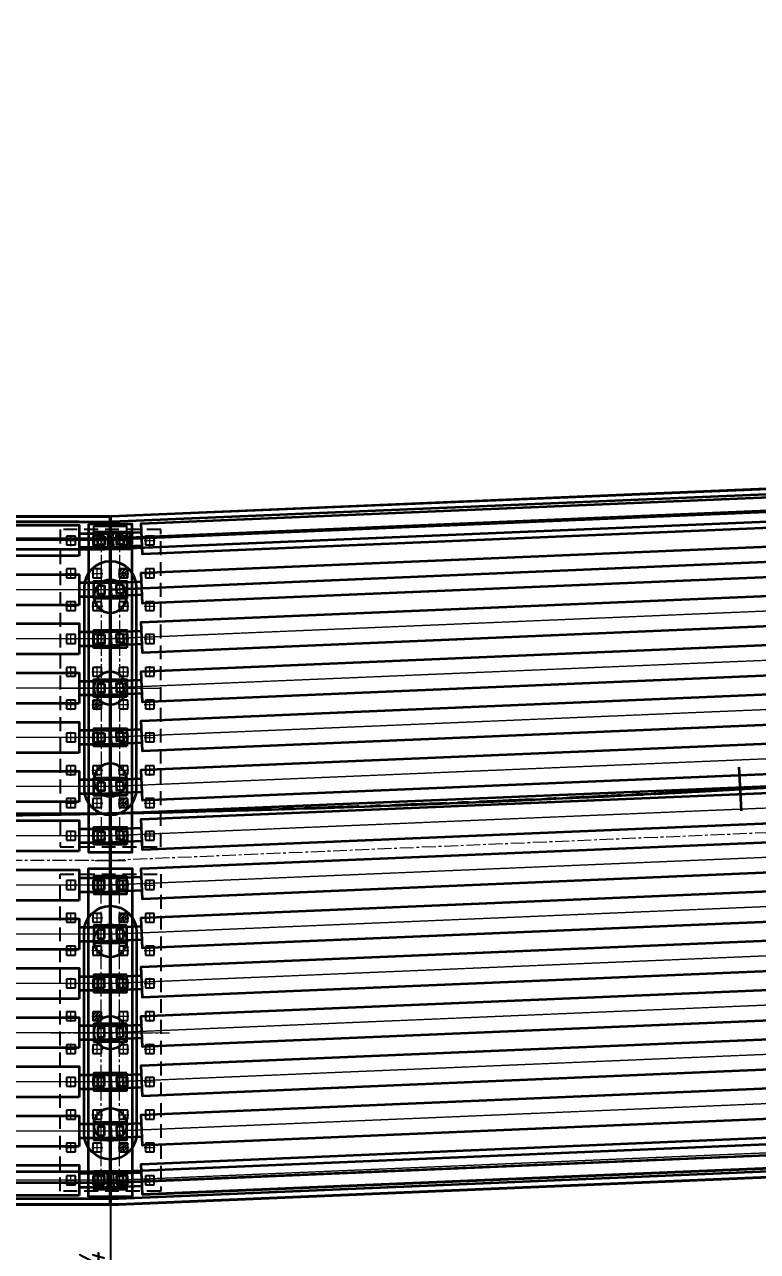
# Model space of a CAD drawing. Header units: millimetres. Extents: x 263685 to 14136308, y -2404013 to 2433772.
# Drawn here: x 6865674 to 6899178, y -490158 to -434065 of the extents above; entities that cross this region are included whole.
import ezdxf
from ezdxf import colors
from ezdxf.entities.mleader import LeaderData, LeaderLine
from ezdxf.math import Vec2, Vec3

# ---------------------------------------------------------------- set-up
doc = ezdxf.new("R2010")
doc.units = ezdxf.units.MM
for name, pattern in [('CENTER', [50.8, 31.75, -6.35, 6.35, -6.35]), ('невидимая', [9.525, 6.35, -3.175]), ('осевая', [2, 1.25, -0.25, 0.25, -0.25])]:
    doc.linetypes.add(name, pattern=pattern)
for name, color, linetype, lineweight in [('1-Бетон', 106, 'Continuous', 35), ('1-Оси', 1, 'CENTER', 20), ('ИС_Выноски', 3, 'Continuous', 18), ('ИС_Ось', 3, 'осевая', 18)]:
    doc.layers.add(name, color=color, linetype=linetype, lineweight=lineweight)
doc.layers.add('_Defpoints', color=8, linetype='Continuous', plot=False)
doc.layers.add('ИС_Невидимая', color=4, linetype='невидимая')
doc.layers.add('Штриховая', color=7, linetype='Continuous')
doc.styles.add('0', font='isocpeur.ttf', dxfattribs={"width": 0.8, "oblique": 15})
doc.styles.add('ISOCPEUR', font='isocpeur.ttf', dxfattribs={"width": 0.8, "oblique": 15, "height": 2.5})
doc.dimstyles.new('М25', dxfattribs={"dimscale": 25, "dimtxt": 2.5, "dimasz": 2, "dimexe": 1, "dimexo": 1, "dimgap": 1, "dimtad": 1, "dimdec": 0, "dimtxsty": '0', "dimblk1": 'OBLIQUE', "dimblk2": 'OBLIQUE', "dimsah": 1, "dimcen": 2.5, "dimdle": 1, "dimclrd": 256, "dimclre": 256, "dimclrt": 256, "dimaunit": 1, "dimadec": 0, "dimazin": 0, "dimtfac": 0.75, "dimtdec": 0, "dimtmove": 1, "dimatfit": 2, "dimldrblk": 'OBLIQUE', "dimfxl": 1, "dimtolj": 1, "dimtzin": 0, "dimlwd": -1, "dimlwe": -1, "dimarcsym": 0})
doc.dimstyles.new('М400нов', dxfattribs={"dimscale": 400, "dimtxt": 2.5, "dimasz": 2, "dimexe": 1, "dimexo": 1, "dimgap": 0.8, "dimtad": 1, "dimdec": 0, "dimzin": 0, "dimdsep": 46, "dimtxsty": '0', "dimblk": 'OBLIQUE', "dimcen": 0.09, "dimdle": 1, "dimclrd": 256, "dimclre": 256, "dimclrt": 256, "dimadec": 4, "dimazin": 0, "dimtfac": 1, "dimtdec": 0, "dimtmove": 1, "dimatfit": 2, "dimfxl": 1, "dimtolj": 1, "dimtzin": 0, "dimlwd": -1, "dimarcsym": 0})
pattern_1 = [(176.87772, (55.16791, 0.97434), (-0.00518798, -0.09510861), [])]
pattern_2 = [(176.87772, (58.8343, 5.87307), (-0.00518798, -0.09510861), [])]
pattern_3 = [(176.87772, (51.01628, -1.1361), (-0.00518798, -0.09510861), [])]

# ---------------------------------------------------------------- blocks, each defined once
blk = doc.blocks.new('_None')
blk = doc.blocks.new('*D295')
at = {"layer": '1-Бетон', "transparency": 16777216}
blk.add_line((6933750, -658489), (6934314, -664008), dxfattribs=at)
blk.add_solid([(6934447, -663994), (6934182, -664022), (6934396, -664804)], dxfattribs=at)
at = {"layer": 'Defpoints', "color": 0, "transparency": 16777216}
for p in [(6853074, 131052), (6934396, -664804)]:
    blk.add_point(p, dxfattribs=at)
at = {"layer": '1-Бетон', "transparency": 16777216, "insert": (6934808, -660767), "char_height": 1000, "attachment_point": 5, "rotation": 275.8344, "style": '0'}
blk.add_mtext('\\A1;R800000', dxfattribs=at)
blk = doc.blocks.new('*U1419')
at = {"layer": 'ИС_Невидимая', "ltscale": 20}
blk.add_lwpolyline([(-0.2, -0.2), (0.2, -0.2), (0.2, 0.2), (-0.2, 0.2), (-0.2, -0.2)], dxfattribs=at)
at = {"layer": 'ИС_Ось', "ltscale": 50}
for points in [[(-0.25, 0), (0.25, 0)], [(0, -0.25), (0, 0.25)]]:
    blk.add_lwpolyline(points, dxfattribs=at)
blk = doc.blocks.new('*U1420')
at = {"color": 0, "linetype": 'ByBlock', "lineweight": -2, "transparency": 16777216}
for p in [(0, 0), (1.2, 0), (2.4, 0), (3.6, 0), (0, -1.5), (1.2, -1.5), (2.4, -1.5), (3.6, -1.5), (0, -3), (1.2, -3), (2.4, -3), (3.6, -3), (0, -4.5), (1.2, -4.5), (2.4, -4.5), (3.6, -4.5), (0, -6), (1.2, -6), (2.4, -6), (3.6, -6), (0, -7.5), (1.2, -7.5), (2.4, -7.5), (3.6, -7.5), (0, -9), (1.2, -9), (2.4, -9), (3.6, -9), (0, -10.5), (1.2, -10.5), (2.4, -10.5), (3.6, -10.5), (0, -12), (1.2, -12), (2.4, -12), (3.6, -12), (0, -13.5), (1.2, -13.5), (2.4, -13.5), (3.6, -13.5)]:
    blk.add_blockref('*U1419', p, dxfattribs=at)
blk = doc.blocks.new('*U1433')
at = {"layer": 'ИС_Невидимая', "ltscale": 20}
blk.add_lwpolyline([(-0.2, -0.2), (0.2, -0.2), (0.2, 0.2), (-0.2, 0.2), (-0.2, -0.2)], dxfattribs=at)
at = {"layer": 'ИС_Ось', "ltscale": 50}
for points in [[(-0.25, 0), (0.25, 0)], [(0, -0.25), (0, 0.25)]]:
    blk.add_lwpolyline(points, dxfattribs=at)
blk = doc.blocks.new('*U1434')
at = {"color": 0, "linetype": 'ByBlock', "lineweight": -2, "transparency": 16777216}
for p in [(0, 0), (1.2, 0), (2.4, 0), (3.6, 0), (0, -1.5), (1.2, -1.5), (2.4, -1.5), (3.6, -1.5), (0, -3), (1.2, -3), (2.4, -3), (3.6, -3), (0, -4.5), (1.2, -4.5), (2.4, -4.5), (3.6, -4.5), (0, -6), (1.2, -6), (2.4, -6), (3.6, -6), (0, -7.5), (1.2, -7.5), (2.4, -7.5), (3.6, -7.5), (0, -9), (1.2, -9), (2.4, -9), (3.6, -9), (0, -10.5), (1.2, -10.5), (2.4, -10.5), (3.6, -10.5), (0, -12), (1.2, -12), (2.4, -12), (3.6, -12), (0, -13.5), (1.2, -13.5), (2.4, -13.5), (3.6, -13.5)]:
    blk.add_blockref('*U1433', p, dxfattribs=at)
blk = doc.blocks.new('св поле кальм пл')
at = {"layer": 'Штриховая'}
h = blk.add_hatch(dxfattribs=at)
h.set_pattern_fill('ANSI31', color=256, scale=0.03)
h.set_pattern_definition(pattern_2)
h.paths.add_polyline_path([(-12.408, 33.801), (-12.675, 34.099), (-12.972, 33.832), (-12.705, 33.534)])
h = blk.add_hatch(dxfattribs=at)
h.set_pattern_fill('ANSI31', color=256, scale=0.03)
h.set_pattern_definition(pattern_1)
h.paths.add_polyline_path([(-16.074, 28.902), (-16.341, 29.2), (-16.639, 28.933), (-16.372, 28.635)])
h = blk.add_hatch(dxfattribs=at)
h.set_pattern_fill('ANSI31', color=256, scale=0.03)
h.set_pattern_definition(pattern_3)
h.paths.add_polyline_path([(-20.226, 26.792), (-20.493, 27.089), (-20.79, 26.822), (-20.523, 26.525)])
h = blk.add_hatch(dxfattribs=at)
h.set_pattern_fill('ANSI31', color=256, scale=0.03)
h.set_pattern_definition(pattern_3)
h.paths.add_polyline_path([(-24.432, 23.02), (-24.699, 23.318), (-24.402, 23.585), (-24.135, 23.287)])
h = blk.add_hatch(dxfattribs=at)
h.set_pattern_fill('ANSI31', color=256, scale=0.03)
h.set_pattern_definition(pattern_1)
h.paths.add_polyline_path([(-26.982, 19.123), (-27.249, 19.42), (-26.951, 19.687), (-26.684, 19.39)])
h = blk.add_hatch(dxfattribs=at)
h.set_pattern_fill('ANSI31', color=256, scale=0.03)
h.set_pattern_definition(pattern_2)
h.paths.add_polyline_path([(-32.251, 16.011), (-32.518, 16.309), (-32.22, 16.576), (-31.953, 16.278)])
at = {"layer": 'ИС_Невидимая', "ltscale": 0.1}
for points in [[(-9.265, 32.992), (-20.061, 23.313), (-23.132, 26.738), (-12.336, 36.417), (-9.265, 32.992)], [(-31.788, 12.799), (-20.992, 22.478), (-24.063, 25.903), (-34.859, 16.224), (-31.788, 12.799)]]:
    blk.add_lwpolyline(points, dxfattribs=at)
at = {"layer": 'ИС_Ось', "color": 1, "ltscale": 500}
blk.add_line((-21.595, 24.087), (-22.529, 25.129), dxfattribs=at)
at = {"layer": 'ИС_Ось', "color": 1, "lineweight": 40, "ltscale": 2, "true_color": 0xff0000, "flags": 128}
blk.add_lwpolyline([(34.634, -46.806, 0.046583), (-64.636, 63.963, 0.046583)], format="xyb", dxfattribs=at)
at = {"layer": 'ИС_Ось', "color": 1, "ltscale": 500}
for points in [[(-10.801, 34.705), (-21.989, 24.674)], [(-14.663, 28.152), (-17.734, 31.577)], [(-33.324, 14.512), (-22.136, 24.542)], [(-26.39, 17.639), (-29.461, 21.064)]]:
    blk.add_lwpolyline(points, dxfattribs=at)
at = {"color": 1, "rotation": 131.8774809}
for name, p in [('*U1434', (-20.023, 24.019)), ('*U1420', (-31.75, 13.505))]:
    blk.add_blockref(name, p, dxfattribs=at)
blk = doc.blocks.new('б33 план')
at = {"layer": '1-Бетон'}
blk.add_lwpolyline([(1400, 700), (31600, 700), (31600, -700), (1400, -700)], close=True, dxfattribs=at)
for points in [[(1400, 310), (0, 310), (0, -310), (1400, -310)], [(31600, 310), (33000, 310), (33000, -310), (31600, -310)]]:
    blk.add_lwpolyline(points, dxfattribs=at)
at = {"layer": 'ИС_Ось', "color": 3, "ltscale": 20}
for points in [[(0, 0), (33000, 0)], [(400, 310), (400, -310)], [(32600, 310), (32600, -310)]]:
    blk.add_lwpolyline(points, dxfattribs=at)
blk = doc.blocks.new('*U1904')
at = {"rotation": 182.4098864728825}
blk.add_blockref('б33 план', (16485, 694), dxfattribs=at)
blk = doc.blocks.new('*U1905')
at = {"layer": '_Defpoints', "color": 0, "linetype": 'ByBlock', "lineweight": -2, "transparency": 16777216}
for p in [(0, 0), (0, -2252), (0, -4504), (0, -6756), (0, -9008), (0, -11260), (0, -13512), (0, -15764), (0, -18016), (0, -20268), (0, -22520), (0, -24772), (0, -27024), (0, -29276)]:
    blk.add_blockref('*U1904', p, dxfattribs=at)
blk = doc.blocks.new('*U1902')
blk.add_blockref('б33 план', (-16500, 0))
blk = doc.blocks.new('*U1903')
at = {"layer": '_Defpoints', "color": 0, "linetype": 'ByBlock', "lineweight": -2, "transparency": 16777216}
for p in [(0, 29250), (0, 27000), (0, 24750), (0, 22500), (0, 20250), (0, 18000), (0, 15750), (0, 13500), (0, 11250), (0, 9000), (0, 6750), (0, 4500), (0, 2250), (0, 0)]:
    blk.add_blockref('*U1902', p, dxfattribs=at)
blk = doc.blocks.new('*U1390')
at = {"layer": '1-Бетон'}
blk.add_circle((0, 0), 750, dxfattribs=at)
blk = doc.blocks.new('*U1391')
at = {"layer": '1-Бетон', "color": 0, "linetype": 'ByBlock', "lineweight": -2, "transparency": 16777216}
for p in [(0, 0), (4200, 0), (8400, 0)]:
    blk.add_blockref('*U1390', p, dxfattribs=at)
blk = doc.blocks.new('*U1386')
at = {"layer": 'ИС_Ось', "ltscale": 500}
blk.add_line((0, -725), (0, 725), dxfattribs=at)
blk = doc.blocks.new('*U1387')
at = {"layer": '1-Бетон', "color": 0, "linetype": 'ByBlock', "lineweight": -2, "transparency": 16777216}
for p in [(0, 0), (2250, 0), (4500, 0), (6750, 0), (9000, 0), (11250, 0), (13500, 0)]:
    blk.add_blockref('*U1386', p, dxfattribs=at)
blk = doc.blocks.new('*U1388')
at = {"layer": 'ИС_Ось', "ltscale": 500}
blk.add_lwpolyline([(0, 500), (0, -1000)], dxfattribs=at)
blk = doc.blocks.new('*U1389')
at = {"color": 0, "linetype": 'ByBlock', "lineweight": -2, "transparency": 16777216}
for p in [(0, 0), (4200, 0), (8400, 0)]:
    blk.add_blockref('*U1388', p, dxfattribs=at)
blk = doc.blocks.new('*U1394')
at = {"layer": '1-Бетон'}
blk.add_circle((0, 0), 750, dxfattribs=at)
blk = doc.blocks.new('*U1395')
at = {"layer": '1-Бетон', "color": 0, "linetype": 'ByBlock', "lineweight": -2, "transparency": 16777216}
for p in [(0, 0), (4200, 0), (8400, 0)]:
    blk.add_blockref('*U1394', p, dxfattribs=at)
blk = doc.blocks.new('*U1392')
at = {"layer": 'ИС_Ось', "ltscale": 500}
blk.add_line((0, -725), (0, 725), dxfattribs=at)
blk = doc.blocks.new('*U1393')
at = {"layer": '1-Бетон', "color": 0, "linetype": 'ByBlock', "lineweight": -2, "transparency": 16777216}
for p in [(0, 0), (2250, 0), (4500, 0), (6750, 0), (9000, 0), (11250, 0), (13500, 0)]:
    blk.add_blockref('*U1392', p, dxfattribs=at)
blk = doc.blocks.new('_OBLIQUE')
at = {"color": 0, "linetype": 'ByBlock', "lineweight": -2}
blk.add_line((0.5, 0.5), (-0.5, -0.5), dxfattribs=at)
blk = doc.blocks.new('*D1918')
at = {"layer": '_Defpoints', "color": 2, "transparency": 16777216}
for p, q in [((6870372, -457017), (6868822, -457017)), ((6868847, -457231), (6868847, -456992)), ((6870347, -457231), (6870347, -456992))]:
    blk.add_line(p, q, dxfattribs=at)
at = {"layer": 'Defpoints', "color": 0, "transparency": 16777216}
for p in [(6868847, -457017), (6868847, -457256), (6870347, -457256)]:
    blk.add_point(p, dxfattribs=at)
at = {"layer": '_Defpoints', "color": 2, "transparency": 16777216, "xscale": 50, "yscale": 50, "zscale": 50}
for p, rotation in [((6868847, -457017), 180.0000242058169), ((6870347, -457017), 2.420581687090361e-05)]:
    blk.add_blockref('_OBLIQUE', p, dxfattribs=dict(at, rotation=rotation))
at = {"layer": '_Defpoints', "color": 2, "transparency": 16777216, "insert": (6869597, -456961), "char_height": 62.5, "attachment_point": 5, "rotation": 0, "style": '0'}
blk.add_mtext('\\A1;1500', dxfattribs=at)
blk = doc.blocks.new('*D1919')
at = {"layer": '_Defpoints', "color": 2, "transparency": 16777216}
for p, q in [((6870372, -457256), (6870495, -457256)), ((6870470, -457231), (6870470, -458081)), ((6870372, -458056), (6870495, -458056))]:
    blk.add_line(p, q, dxfattribs=at)
at = {"layer": 'Defpoints', "color": 0, "transparency": 16777216}
for p in [(6870347, -457256), (6870347, -458056), (6870470, -458056)]:
    blk.add_point(p, dxfattribs=at)
at = {"layer": '_Defpoints', "color": 2, "transparency": 16777216, "xscale": 50, "yscale": 50, "zscale": 50}
for p, rotation in [((6870470, -457256), 90), ((6870470, -458056), 270)]:
    blk.add_blockref('_OBLIQUE', p, dxfattribs=dict(at, rotation=rotation))
at = {"layer": '_Defpoints', "color": 2, "transparency": 16777216, "insert": (6870414, -457656), "char_height": 62.5, "attachment_point": 5, "rotation": 90, "style": '0'}
blk.add_mtext('\\A1;800', dxfattribs=at)
blk = doc.blocks.new('мост план кальмиус')
at = {"layer": 'ИС_Выноски'}
ml = blk.add_multileader_mtext('Standard', dxfattribs=at)
ml.set_content('Ось опоры ОП4 \\PПК 70+71,19', color=256, style='ISOCPEUR')
ml.set_leader_properties(color=256, linetype='ByLayer')
ml.set_arrow_properties(name='NONE')
ml.build(insert=Vec2(0, 0))
ml.multileader.update_dxf_attribs({"text_left_attachment_type": 6, "text_right_attachment_type": 6, "dogleg_length": 0.36, "arrow_head_size": 600, "scale": 200})
ctx = ml.context
ctx.base_point, ctx.scale, ctx.char_height, ctx.arrow_head_size, ctx.landing_gap_size, ctx.plane_origin, ctx.plane_x_axis, ctx.plane_y_axis = Vec3(16523.3, -29240.8), 200, 1200, 600, 125, Vec3(23519, -10788.8), Vec3(0, 1), Vec3(-1, 0)
ctx.left_attachment, ctx.right_attachment, ctx.text_align_type = 6, 6, 1
notes = []
notes.append((ctx, [(1, (1, 1, 0), (16523.3, -19450.7), (0, -1), 161, [(1, [(16523.3, -17624.6)], 0, [])])]))
ctx.mtext.insert, ctx.mtext.text_direction, ctx.mtext.rotation, ctx.mtext.width, ctx.mtext.alignment, ctx.mtext.flow_direction = Vec3(15083.3, -24426.3), Vec3(0, 1), 1.5707963, 10889.447, 2, 5
for ctx, leaders in notes:
    for number, flags, end, landing, length, lines in leaders:
        leader = LeaderData()
        leader.index, (leader.has_last_leader_line, leader.has_dogleg_vector, leader.attachment_direction) = number, flags
        leader.last_leader_point, leader.dogleg_vector, leader.dogleg_length = Vec3(end), Vec3(landing), length
        for number, points, colour, breaks in lines:
            line = LeaderLine()
            line.index, line.vertices, line.color, line.breaks = number, Vec3.list(points), colors.encode_raw_color(colour), breaks
            leader.lines.append(line)
        ctx.leaders.append(leader)

msp = doc.modelspace()

# ---------------------------------------------------------------- linework, layer by layer
at = {"layer": '1-Бетон'}
for points in [[(6779525.5592, -453053.8968), (6804390.0413, -455189.9414), (6836841.2633, -456555.66), (6869303.2375, -456555.66), (6901754.4595, -455189.9414), (6926618.9416, -453053.8968)], [(6868172.6887, -456805.66), (6836836.0049, -456805.66), (6804374.0786, -455439.4909), (6779525.5592, -453304.8176)], [(6837971.8121, -456805.66), (6869308.4959, -456805.66), (6901770.4221, -455439.4909), (6926618.9416, -453304.8176)], [(6926618.9416, -484365.0792), (6903658.8881, -486337.5192), (6869962.0458, -487755.66), (6836182.455, -487755.66), (6802485.6126, -486337.5192), (6779525.5592, -484365.0792)], [(6779525.5592, -484616), (6802469.65, -486587.0687), (6836177.1966, -488005.66), (6869967.3041, -488005.66), (6903674.8508, -486587.0687), (6926618.9416, -484616)], [(6869580.8954, -487005.6942), (6902552.6882, -485640.9785)], [(6871064.0493, -487559.1491), (6901237.3401, -486289.2979)], [(6868171.8121, -487605.66), (6837971.8121, -487605.66)]]:
    msp.add_lwpolyline(points, dxfattribs=at)
at = {"layer": '1-Бетон', "color": 4}
for points in [[(6837971.8121, -457555.66), (6869324.2708, -457555.66), (6901818.31, -456188.1395), (6926618.9416, -454057.5801)], [(6837971.8121, -458055.66), (6869334.7875, -458055.66), (6901850.2353, -456687.2385), (6926618.9416, -454559.4217)], [(6869622.2504, -456542.2342), (6902593.0758, -455167.3342), (6902593.0758, -486632.5955), (6869967.3041, -488005.66), (6869622.2504, -488004.8387), (6869622.2504, -456542.2342)], [(6836572.2504, -456554.8387), (6869572.2504, -456554.8387), (6869572.2504, -488004.8387), (6836572.2504, -488004.8387), (6836572.2504, -456554.8387)], [(6869572.2504, -456554.8387), (6836572.2504, -456554.8387)], [(6902751.4833, -458513.6593), (6869635.3799, -459907.374)], [(6869622.2504, -470133.704), (6902594.0916, -468770.7352)], [(6836573.0954, -470134.6447), (6869571.34, -470134.7557)], [(6837971.8121, -486505.66), (6869935.7541, -486505.66), (6903579.075, -485089.7716), (6926618.9416, -483110.4751)], [(6837971.8121, -487005.66), (6869946.2708, -487005.66), (6903611.0002, -485588.8706), (6926618.9416, -483612.3167)]]:
    msp.add_lwpolyline(points, dxfattribs=at)
at = {"layer": '1-Бетон', "color": 3}
for points in [[(6868596.1624, -456906.0156), (6868596.1624, -471906.0156), (6870596.2285, -471906.0156), (6870596.2285, -456906.0156)], [(6868595.9742, -487656.4822), (6868596.3506, -472656.3043), (6870596.4167, -472655.3263), (6870596.0403, -487655.5041)]]:
    msp.add_lwpolyline(points, close=True, dxfattribs=at)
at = {"layer": '1-Бетон', "color": 5}
for points in [[(6870346.7975, -458055.66), (6868846.7975, -458055.66), (6868846.7975, -457255.66), (6870346.7975, -457255.66), (6870346.7975, -458055.66)], [(6869321.7975, -457455.66), (6869321.7975, -457855.66), (6869021.7975, -457855.66), (6869021.7975, -457455.66), (6869321.7975, -457455.66)], [(6870176.3732, -457419.673), (6870193.1924, -457819.3192), (6869893.4578, -457831.9337), (6869876.6385, -457432.2874), (6870176.3732, -457419.673)], [(6870346.7975, -460305.66), (6868846.7975, -460305.66), (6868846.7975, -459505.66), (6870346.7975, -459505.66), (6870346.7975, -460305.66)], [(6869321.7975, -459705.66), (6869321.7975, -460105.66), (6869021.7975, -460105.66), (6869021.7975, -459705.66), (6869321.7975, -459705.66)], [(6870176.3732, -459669.673), (6870193.1924, -460069.3192), (6869893.4578, -460081.9337), (6869876.6385, -459682.2874), (6870176.3732, -459669.673)], [(6870346.7975, -462555.66), (6868846.7975, -462555.66), (6868846.7975, -461755.66), (6870346.7975, -461755.66), (6870346.7975, -462555.66)], [(6869321.7975, -461955.66), (6869321.7975, -462355.66), (6869021.7975, -462355.66), (6869021.7975, -461955.66), (6869321.7975, -461955.66)], [(6870176.3732, -461919.673), (6870193.1924, -462319.3192), (6869893.4578, -462331.9337), (6869876.6385, -461932.2874), (6870176.3732, -461919.673)], [(6870346.7975, -464806.0156), (6868846.7975, -464806.0156), (6868846.7975, -464006.0156), (6870346.7975, -464006.0156), (6870346.7975, -464806.0156)], [(6869321.7975, -464206.0156), (6869321.7975, -464606.0156), (6869021.7975, -464606.0156), (6869021.7975, -464206.0156), (6869321.7975, -464206.0156)], [(6870176.3732, -464170.0286), (6870193.1924, -464569.6749), (6869893.4578, -464582.2893), (6869876.6385, -464182.6431), (6870176.3732, -464170.0286)], [(6870346.7975, -467055.66), (6868846.7975, -467055.66), (6868846.7975, -466255.66), (6870346.7975, -466255.66), (6870346.7975, -467055.66)], [(6869321.7975, -466455.66), (6869321.7975, -466855.66), (6869021.7975, -466855.66), (6869021.7975, -466455.66), (6869321.7975, -466455.66)], [(6870176.3732, -466419.673), (6870193.1924, -466819.3192), (6869893.4578, -466831.9337), (6869876.6385, -466432.2874), (6870176.3732, -466419.673)], [(6870346.7975, -469305.66), (6868846.7975, -469305.66), (6868846.7975, -468505.66), (6870346.7975, -468505.66), (6870346.7975, -469305.66)], [(6869321.7975, -468705.66), (6869321.7975, -469105.66), (6869021.7975, -469105.66), (6869021.7975, -468705.66), (6869321.7975, -468705.66)], [(6870176.3732, -468669.673), (6870193.1924, -469069.3192), (6869893.4578, -469081.9337), (6869876.6385, -468682.2874), (6870176.3732, -468669.673)], [(6870346.7975, -471555.66), (6868846.7975, -471555.66), (6868846.7975, -470755.66), (6870346.7975, -470755.66), (6870346.7975, -471555.66)], [(6869321.7975, -470955.66), (6869321.7975, -471355.66), (6869021.7975, -471355.66), (6869021.7975, -470955.66), (6869321.7975, -470955.66)], [(6870176.3732, -470919.673), (6870193.1924, -471319.3192), (6869893.4578, -471331.9337), (6869876.6385, -470932.2874), (6870176.3732, -470919.673)], [(6870346.7975, -473005.4152), (6868846.7975, -473005.4152), (6868846.7975, -473805.4152), (6870346.7975, -473805.4152), (6870346.7975, -473005.4152)], [(6869321.7975, -473605.4152), (6869321.7975, -473205.4152), (6869021.7975, -473205.4152), (6869021.7975, -473605.4152), (6869321.7975, -473605.4152)], [(6870193.194, -473595.1119), (6870176.3748, -473195.4657), (6869876.6401, -473208.0801), (6869893.4593, -473607.7263), (6870193.194, -473595.1119)], [(6870346.7975, -475255.66), (6868846.7975, -475255.66), (6868846.7975, -476055.66), (6870346.7975, -476055.66), (6870346.7975, -475255.66)], [(6869321.7975, -475855.66), (6869321.7975, -475455.66), (6869021.7975, -475455.66), (6869021.7975, -475855.66), (6869321.7975, -475855.66)], [(6870193.194, -475845.3567), (6870176.3748, -475445.7104), (6869876.6401, -475458.3249), (6869893.4593, -475857.9711), (6870193.194, -475845.3567)], [(6870346.7975, -477505.66), (6868846.7975, -477505.66), (6868846.7975, -478305.66), (6870346.7975, -478305.66), (6870346.7975, -477505.66)], [(6869321.7975, -478105.66), (6869321.7975, -477705.66), (6869021.7975, -477705.66), (6869021.7975, -478105.66), (6869321.7975, -478105.66)], [(6870193.194, -478095.3567), (6870176.3748, -477695.7104), (6869876.6401, -477708.3249), (6869893.4593, -478107.9711), (6870193.194, -478095.3567)], [(6870346.7975, -482005.66), (6868846.7975, -482005.66), (6868846.7975, -482805.66), (6870346.7975, -482805.66), (6870346.7975, -482005.66)], [(6869321.7975, -482605.66), (6869321.7975, -482205.66), (6869021.7975, -482205.66), (6869021.7975, -482605.66), (6869321.7975, -482605.66)], [(6870193.194, -482595.3567), (6870176.3748, -482195.7104), (6869876.6401, -482208.3249), (6869893.4593, -482607.9711), (6870193.194, -482595.3567)], [(6870346.7975, -484255.66), (6868846.7975, -484255.66), (6868846.7975, -485055.66), (6870346.7975, -485055.66), (6870346.7975, -484255.66)], [(6869321.7975, -484855.66), (6869321.7975, -484455.66), (6869021.7975, -484455.66), (6869021.7975, -484855.66), (6869321.7975, -484855.66)], [(6870193.194, -484845.3567), (6870176.3748, -484445.7104), (6869876.6401, -484458.3249), (6869893.4593, -484857.9711), (6870193.194, -484845.3567)], [(6870346.7975, -486505.66), (6868846.7975, -486505.66), (6868846.7975, -487305.66), (6870346.7975, -487305.66), (6870346.7975, -486505.66)], [(6869321.7975, -487105.66), (6869321.7975, -486705.66), (6869021.7975, -486705.66), (6869021.7975, -487105.66), (6869321.7975, -487105.66)], [(6870193.194, -487095.3567), (6870176.3748, -486695.7104), (6869876.6401, -486708.3249), (6869893.4593, -487107.9711), (6870193.194, -487095.3567)]]:
    msp.add_lwpolyline(points, dxfattribs=at)
at = {"layer": '1-Бетон', "elevation": -5778.159}
for points in [[(6868396.8762, -459806.3493), (6868396.8762, -469006.2855, 0.9958479419), (6870796.8762, -469006.2855), (6870796.8762, -459806.3493, 0.9958479419)], [(6868396.8762, -484755.9707), (6868396.8762, -475556.0345, -0.9958479419), (6870796.8762, -475556.0345), (6870796.8762, -484755.9707, -0.9958479419)]]:
    msp.add_lwpolyline(points, format="xyb", close=True, dxfattribs=at)
at = {"layer": '1-Бетон', "color": 1}
msp.add_lwpolyline([(6898324.3075, -468022.4884), (6898437.5762, -470019.2783)], dxfattribs=at)
at = {"layer": '1-Бетон', "color": 5, "elevation": 5778.159}
for points in [[(6870346.7975, -479756.66), (6868846.7975, -479756.66), (6868846.7975, -480556.66), (6870346.7975, -480556.66), (6870346.7975, -479756.66)], [(6869321.7975, -480356.66), (6869321.7975, -479956.66), (6869021.7975, -479956.66), (6869021.7975, -480356.66), (6869321.7975, -480356.66)], [(6870193.194, -480346.3567), (6870176.3748, -479946.7104), (6869876.6401, -479959.3249), (6869893.4593, -480358.9711), (6870193.194, -480346.3567)]]:
    msp.add_lwpolyline(points, dxfattribs=at)
at = {"layer": '1-Бетон', "color": 1}
msp.add_arc((6853073.4951, 329696.4885), 800001.3732, 266.0846828162, 273.2466191138, dxfattribs=at)
at = {"layer": '1-Оси', "color": 1, "ltscale": 20}
msp.add_lwpolyline([(6926618.9416, -468835.0921), (6902746.4591, -470885.9165), (6869622.2208, -472280.6612), (6836502.7045, -472279.837), (6803398.0417, -470885.9165), (6779525.5592, -468835.0921)], dxfattribs=at)
at = {"layer": '_Defpoints'}
msp.add_lwpolyline([(6901177.8898, -455614.5606), (6871004.0898, -456884.4332)], dxfattribs=at)
at = {"layer": '_Defpoints', "color": 2}
for points in [[(6869471.7975, -457305.66), (6869471.7975, -458005.66), (6868871.7975, -458005.66), (6868871.7975, -457305.66)], [(6870319.0437, -457263.5359), (6870348.4773, -457962.9168), (6869749.008, -457988.1456), (6869719.5743, -457288.7647)], [(6869471.7975, -487255.66), (6869471.7975, -486555.66), (6868871.7975, -486555.66), (6868871.7975, -487255.66)], [(6870349.3686, -487238.9168), (6870319.9349, -486539.5359), (6869720.4656, -486564.7647), (6869749.8992, -487264.1456)]]:
    msp.add_lwpolyline(points, close=True, dxfattribs=at)
at = {"layer": 'ИС_Ось', "color": 1, "ltscale": 500}
msp.add_line((6868896.8121, -472280.66), (6870296.8121, -472280.66), dxfattribs=at)
for points in [[(6869596.8121, -456631.7891), (6869596.8121, -472182.0204)], [(6869596.8121, -487929.5309), (6869596.8121, -472379.2996)], [(6866896.8121, -480155.4152), (6872296.8121, -480155.4152)]]:
    msp.add_lwpolyline(points, dxfattribs=at)
at = {"layer": 'ИС_Ось', "ltscale": 500, "elevation": 5778.159}
for points in [[(6869171.8121, -457305.66), (6869171.8121, -471505.66)], [(6869171.8121, -487256.66), (6869171.8121, -473056.66)]]:
    msp.add_lwpolyline(points, dxfattribs=at)
at = {"layer": 'ИС_Ось', "ltscale": 500}
for points in [[(6870021.8121, -457305.66), (6870021.8121, -471505.66)], [(6870021.8121, -487256.66), (6870021.8121, -473056.66)]]:
    msp.add_lwpolyline(points, dxfattribs=at)

# ---------------------------------------------------------------- block references
at = {"xscale": -1, "rotation": 90}
msp.add_blockref('*U1389', (6869346.8121, -460206.0156), dxfattribs=at)
at = {"layer": '1-Бетон'}
msp.add_blockref('мост план кальмиус', (6853073.53, -668947.9294), dxfattribs=at)
at = {"layer": '1-Бетон', "color": 1, "xscale": 999.9999999999985, "yscale": 999.9999999999985, "zscale": 999.9999999999985, "rotation": 228.1225190970572}
msp.add_blockref('св поле кальм пл', (6836546.8121, -472280.66), dxfattribs=at)
at = {"layer": '1-Бетон', "xscale": -1, "rotation": 90}
for name, p in [('*U1393', (6869596.8121, -457655.66)), ('*U1395', (6869596.8121, -460206.0156))]:
    msp.add_blockref(name, p, dxfattribs=at)
at = {"layer": '1-Бетон', "rotation": 90}
for name, p in [('*U1387', (6869596.8121, -486905.4152)), ('*U1391', (6869596.8121, -484355.4152))]:
    msp.add_blockref(name, p, dxfattribs=at)
at = {"layer": '_Defpoints'}
msp.add_blockref('*U1905', (6886120.6781, -456948.8671), dxfattribs=at)
at = {"layer": '_Defpoints', "rotation": 180}
msp.add_blockref('*U1903', (6853071.8121, -457655.66), dxfattribs=at)

# ---------------------------------------------------------------- dimensions: what is measured, and where the dimension line sits
at = {"layer": '1-Бетон'}
dim = msp.add_radius_dim(center=(6853073.53, 131052.1027), mpoint=(6934395.7587, -664803.8808), dimstyle='М400нов', override={"dimsah": 1}, dxfattribs=at)
dim.commit()
dim.dimension.update_dxf_attribs({"geometry": '*D295', "text_midpoint": (6933991.7931, -660850.4916), "dimtype": 164})
at = {"layer": '_Defpoints', "color": 2}
for base, p2, angle, picture, middle in [((6868846.7974, -457017.1756), (6868846.7975, -457255.66), 180.00002421, '*D1918', (6869596.7973, -456960.9253)), ((6870470.41, -458055.66), (6870346.7975, -458055.66), 90.00002423, '*D1919', (6870414.16, -457655.66))]:
    dim = msp.add_linear_dim(base=base, p1=(6870346.7975, -457255.66), p2=p2, angle=angle, dimstyle='М25', override={"dimclrd": 2, "dimclre": 2, "dimclrt": 2}, dxfattribs=at)
    dim.commit()
    dim.dimension.update_dxf_attribs({"geometry": picture, "text_midpoint": middle})

# ---------------------------------------------------------------- leaders
at = {"layer": 'ИС_Выноски'}
ml = msp.add_multileader_mtext('Standard', dxfattribs=at)
ml.set_content('Ось опоры ОП4 \\PПК 70+71,19', color=256, style='ISOCPEUR')
ml.set_leader_properties(color=256, linetype='ByLayer')
ml.set_arrow_properties(name='NONE')
ml.build(insert=Vec2(0, 0))
ml.multileader.update_dxf_attribs({"text_left_attachment_type": 6, "text_right_attachment_type": 6, "dogleg_length": 0.36, "arrow_head_size": 600, "scale": 200})
ctx = ml.context
ctx.base_point, ctx.scale, ctx.char_height, ctx.arrow_head_size, ctx.landing_gap_size, ctx.plane_origin, ctx.plane_x_axis, ctx.plane_y_axis = Vec3(6869596.8121, -499545.6855), 200, 1200, 600, 125, Vec3(6876592.4886, -481093.6925), Vec3(0, 1), Vec3(-1, 0)
ctx.left_attachment, ctx.right_attachment, ctx.text_align_type = 6, 6, 1
notes = []
notes.append((ctx, [(1, (1, 1, 0), (6869596.8121, -489755.5657), (0, -1), 161.0417, [(1, [(6869596.8121, -487929.5309)], 0, [])])]))
ctx.mtext.insert, ctx.mtext.text_direction, ctx.mtext.rotation, ctx.mtext.width, ctx.mtext.alignment, ctx.mtext.flow_direction = Vec3(6868156.8121, -494731.1465), Vec3(0, 1), 1.5707963268, 10889.446883, 2, 5
for ctx, leaders in notes:
    for number, flags, end, landing, length, lines in leaders:
        leader = LeaderData()
        leader.index, (leader.has_last_leader_line, leader.has_dogleg_vector, leader.attachment_direction) = number, flags
        leader.last_leader_point, leader.dogleg_vector, leader.dogleg_length = Vec3(end), Vec3(landing), length
        for number, points, colour, breaks in lines:
            line = LeaderLine()
            line.index, line.vertices, line.color, line.breaks = number, Vec3.list(points), colors.encode_raw_color(colour), breaks
            leader.lines.append(line)
        ctx.leaders.append(leader)

doc.saveas('drawing.dxf')
